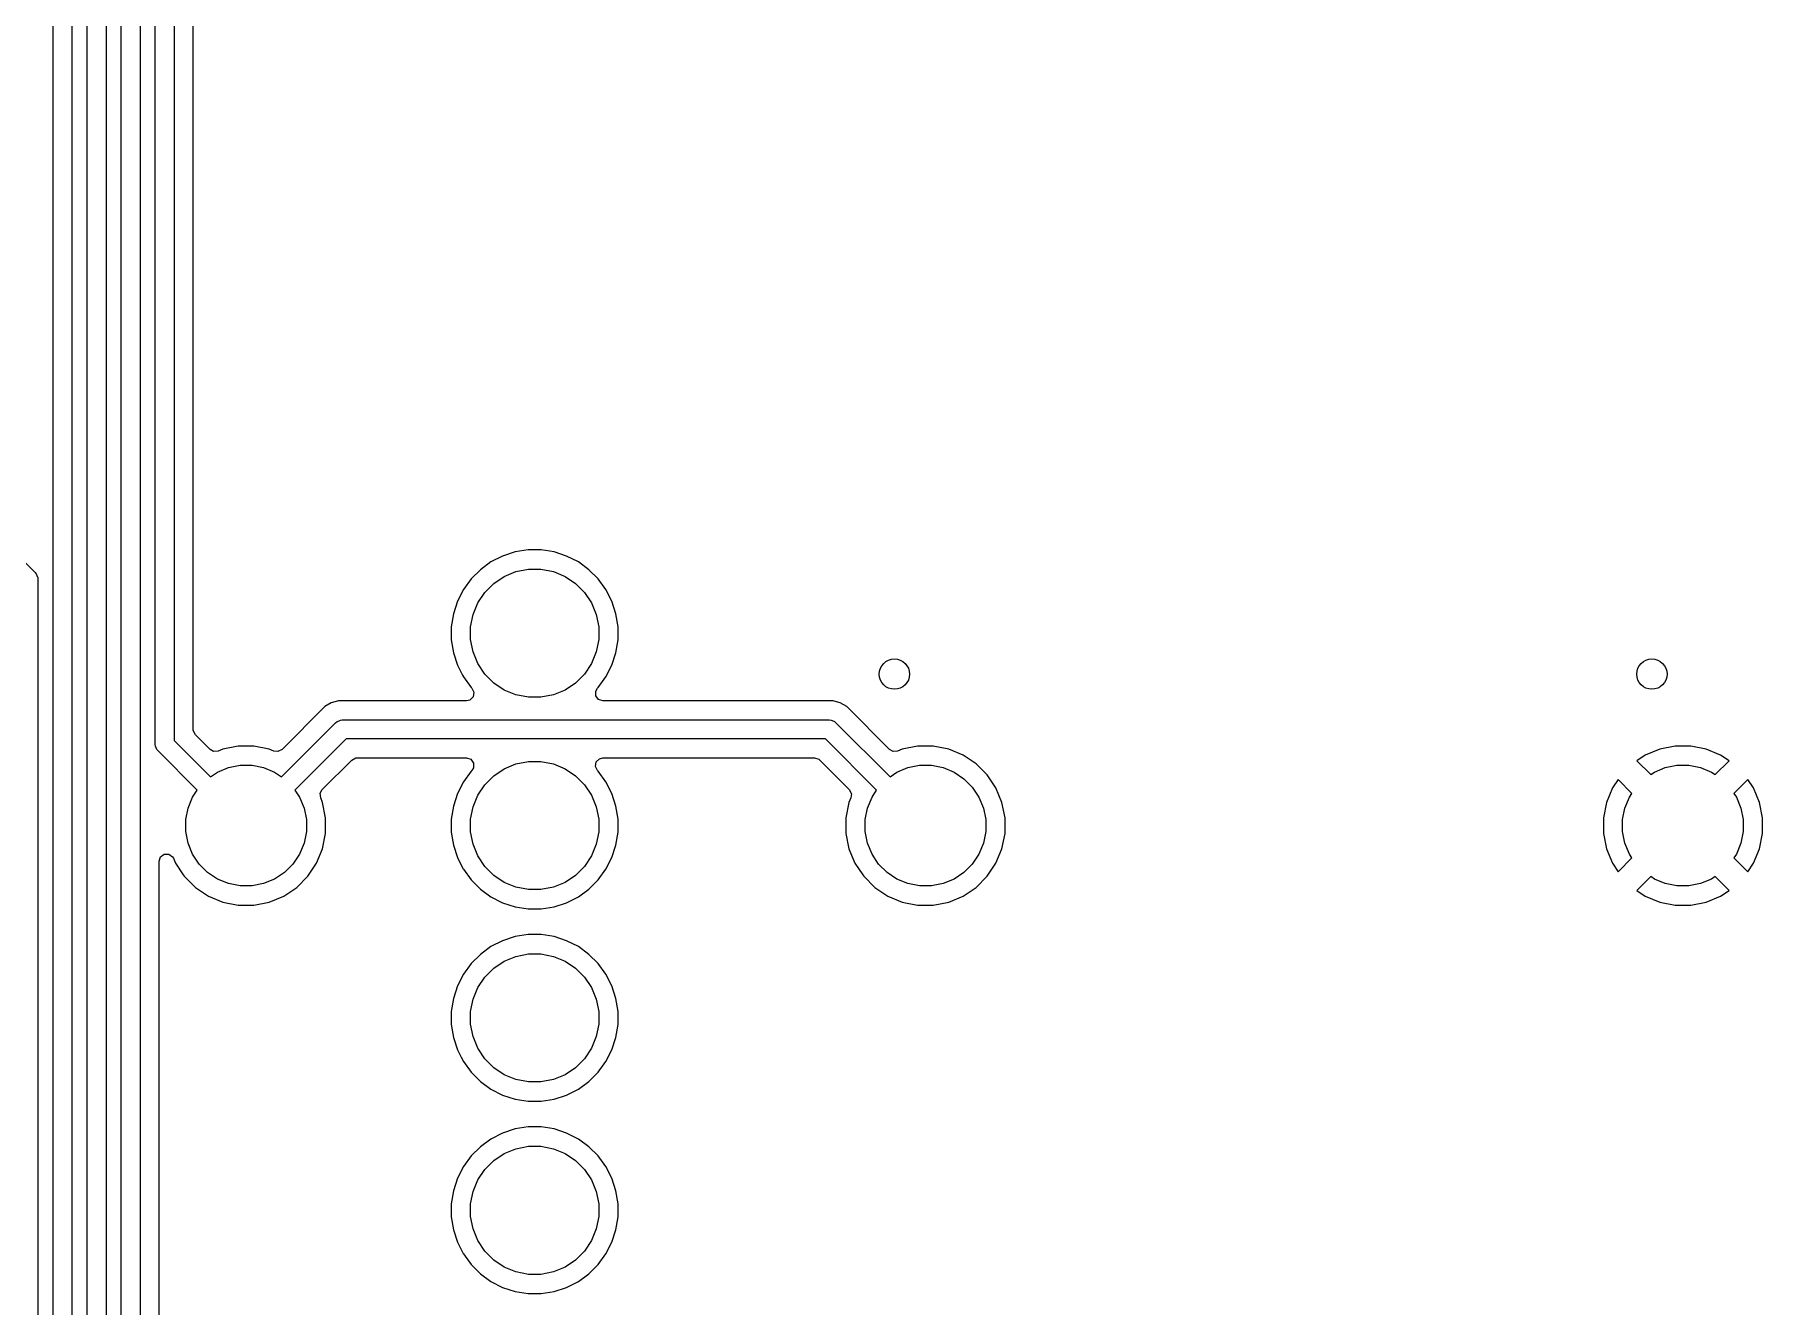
# Model space of a CAD drawing. Extents: x 0 to 130, y -140 to 0.
# Drawn here: x 56.15 to 78.96, y -98.35 to -81.55 of the extents above; entities that cross this region are included whole.
import ezdxf

# ---------------------------------------------------------------- set-up
doc = ezdxf.new("R2010")
doc.units = 0
doc.layers.add('BLACK', color=7, linetype='CONTINUOUS')

msp = doc.modelspace()

# ---------------------------------------------------------------- linework, layer by layer
at = {"layer": 'BLACK', "linetype": 'CONTINUOUS'}
for p, q in [((57.991, -61.333604), (57.991, -90.874223)), ((57.291, -105.716), (57.291, -61.571776)), ((57.541, -61.52), (57.541, -105.664223)), ((57.741, -90.926), (57.741, -61.38538)), ((57.091, -68.436), (57.091, -116.644223)), ((56.641, -68.622396), (56.641, -116.83062)), ((56.841, -116.696), (56.841, -68.487776)), ((56.391, -116.882396), (56.391, -68.674172)), ((45.690671, -78.193895), (56.154388, -88.657612)), ((58.2415, -90.729455), (58.2415, -78.197385)), ((62.327558, -88.440125), (62.173214, -88.518766)), ((62.327561, -88.440123), (62.327558, -88.440125)), ((62.492293, -88.386598), (62.327561, -88.440123)), ((62.492297, -88.386597), (62.492293, -88.386598)), ((62.663386, -88.3595), (62.492297, -88.386597)), ((62.663389, -88.3595), (62.663386, -88.3595)), ((62.836611, -88.3595), (62.663389, -88.3595)), ((62.836614, -88.3595), (62.836611, -88.3595)), ((63.007702, -88.386597), (62.836614, -88.3595)), ((63.007706, -88.386598), (63.007702, -88.386597)), ((63.172438, -88.440123), (63.007706, -88.386598)), ((63.172441, -88.440125), (63.172438, -88.440123)), ((63.326785, -88.518766), (63.172441, -88.440125)), ((56.154388, -88.657612), (56.169928, -88.676548)), ((56.169928, -88.676548), (56.169934, -88.676554)), ((56.169934, -88.676554), (56.17795, -88.695907)), ((56.17795, -88.695907), (56.183939, -88.710367)), ((56.183939, -88.710367), (56.188598, -88.721614)), ((56.188598, -88.721614), (56.191, -88.746)), ((62.033073, -88.620585), (61.910585, -88.743073)), ((62.173214, -88.518766), (62.033073, -88.620585)), ((62.210766, -88.802941), (62.349313, -88.710367)), ((62.349313, -88.710367), (62.503258, -88.646601)), ((62.503258, -88.646601), (62.666685, -88.614093)), ((62.666685, -88.614093), (62.833315, -88.614093)), ((62.833315, -88.614093), (62.996742, -88.646601)), ((62.996742, -88.646601), (63.150687, -88.710367)), ((63.150687, -88.710367), (63.289234, -88.802941)), ((63.326787, -88.518767), (63.326785, -88.518766)), ((63.326788, -88.518768), (63.326787, -88.518767)), ((63.466928, -88.620586), (63.326788, -88.518768)), ((63.589414, -88.743072), (63.466928, -88.620586)), ((56.191, -88.746), (56.191, -117.017015)), ((61.808766, -88.883214), (61.730125, -89.037558)), ((61.910585, -88.743073), (61.808766, -88.883214)), ((62.000367, -89.059313), (62.092941, -88.920766)), ((62.092941, -88.920766), (62.210766, -88.802941)), ((63.289234, -88.802941), (63.407059, -88.920766)), ((63.407059, -88.920766), (63.499633, -89.059313)), ((63.691232, -88.883212), (63.589414, -88.743072)), ((63.769873, -89.037555), (63.691232, -88.883212)), ((61.730123, -89.037561), (61.676598, -89.202293)), ((61.730125, -89.037558), (61.730123, -89.037561)), ((61.936601, -89.213258), (62.000367, -89.059313)), ((63.499633, -89.059313), (63.563399, -89.213258)), ((63.769873, -89.037557), (63.769873, -89.037555)), ((63.769874, -89.037558), (63.769873, -89.037557)), ((63.769876, -89.037561), (63.769874, -89.037558)), ((63.823401, -89.202293), (63.769876, -89.037561)), ((61.676597, -89.202297), (61.6495, -89.373385)), ((61.6495, -89.373385), (61.6495, -89.546614)), ((61.676598, -89.202293), (61.676597, -89.202297)), ((61.904093, -89.376685), (61.936601, -89.213258)), ((61.904093, -89.543315), (61.904093, -89.376685)), ((63.563399, -89.213258), (63.595907, -89.376685)), ((63.595907, -89.376685), (63.595907, -89.543315)), ((63.823402, -89.202297), (63.823401, -89.202293)), ((63.8505, -89.373385), (63.823402, -89.202297)), ((63.8505, -89.546614), (63.8505, -89.373385)), ((61.6495, -89.546614), (61.676597, -89.717702)), ((61.936601, -89.706742), (61.904093, -89.543315)), ((63.595907, -89.543315), (63.563399, -89.706742)), ((63.823402, -89.717702), (63.8505, -89.546614)), ((61.676597, -89.717702), (61.676598, -89.717706)), ((61.676598, -89.717706), (61.730123, -89.882438)), ((62.000367, -89.860687), (61.936601, -89.706742)), ((62.092941, -89.999234), (62.000367, -89.860687)), ((63.499633, -89.860687), (63.407059, -89.999234)), ((63.563399, -89.706742), (63.499633, -89.860687)), ((63.769876, -89.882438), (63.823401, -89.717706)), ((63.823401, -89.717706), (63.823402, -89.717702)), ((61.730123, -89.882438), (61.730125, -89.882441)), ((61.730125, -89.882441), (61.796684, -90.013073)), ((61.796684, -90.013073), (61.808768, -90.036788)), ((61.808768, -90.036788), (61.910586, -90.176928)), ((62.210766, -90.117059), (62.092941, -89.999234)), ((63.407059, -89.999234), (63.289234, -90.117059)), ((63.589414, -90.176928), (63.691232, -90.036788)), ((63.691232, -90.036788), (63.769873, -89.882445)), ((63.769873, -89.882445), (63.769874, -89.88244)), ((63.769874, -89.88244), (63.769876, -89.882438)), ((61.937361, -90.300445), (61.894096, -90.34371)), ((61.910586, -90.176928), (61.919156, -90.185498)), ((61.919156, -90.185498), (61.946932, -90.240013)), ((61.946932, -90.240013), (61.937361, -90.300445)), ((62.349313, -90.209633), (62.210766, -90.117059)), ((62.503258, -90.273399), (62.349313, -90.209633)), ((62.666685, -90.305907), (62.503258, -90.273399)), ((62.833315, -90.305907), (62.666685, -90.305907)), ((62.996742, -90.273399), (62.833315, -90.305907)), ((63.150687, -90.209633), (62.996742, -90.273399)), ((63.289234, -90.117059), (63.150687, -90.209633)), ((63.556694, -90.224907), (63.580843, -90.185498)), ((63.556694, -90.286093), (63.556694, -90.224907)), ((63.592658, -90.335593), (63.556694, -90.286093)), ((63.580843, -90.185498), (63.589414, -90.176928)), ((63.650849, -90.3545), (63.592658, -90.335593)), ((59.979429, -90.429533), (59.415291, -90.993669)), ((59.979436, -90.429525), (59.979429, -90.429533)), ((60.065058, -90.380091), (59.979436, -90.429525)), ((60.065062, -90.380089), (60.065058, -90.380091)), ((60.112812, -90.367294), (60.065062, -90.380089)), ((60.112813, -90.367295), (60.112812, -90.367294)), ((60.160564, -90.3545), (60.112813, -90.367295)), ((60.259436, -90.3545), (60.160564, -90.3545)), ((61.849151, -90.3545), (60.259436, -90.3545)), ((61.894096, -90.34371), (61.849151, -90.3545)), ((66.689435, -90.3545), (63.650849, -90.3545)), ((66.689436, -90.3545), (66.689435, -90.3545)), ((66.689438, -90.3545), (66.689436, -90.3545)), ((66.737184, -90.367294), (66.689438, -90.3545)), ((66.737185, -90.367294), (66.737184, -90.367294)), ((66.784934, -90.380088), (66.737185, -90.367294)), ((66.784941, -90.380091), (66.784934, -90.380088)), ((66.870563, -90.429525), (66.784941, -90.380091)), ((66.870563, -90.429526), (66.870563, -90.429525)), ((67.434706, -90.993669), (66.870563, -90.429526)), ((58.242719, -90.744942), (58.2415, -90.729455)), ((58.270496, -90.799459), (58.242719, -90.744942)), ((59.40802, -91.355202), (60.121611, -90.641612)), ((60.121611, -90.641612), (60.140553, -90.626067)), ((60.140553, -90.626067), (60.140554, -90.626066)), ((60.140554, -90.626066), (60.166949, -90.615133)), ((60.166949, -90.615133), (60.185613, -90.607402)), ((60.185613, -90.607402), (60.185614, -90.607402)), ((60.185614, -90.607402), (60.21, -90.605)), ((60.21, -90.605), (66.64, -90.605)), ((66.64, -90.605), (66.664386, -90.607402)), ((66.664386, -90.607402), (66.664387, -90.607402)), ((66.664387, -90.607402), (66.677584, -90.612868)), ((66.677584, -90.612868), (66.709446, -90.626066)), ((66.709446, -90.626066), (66.709451, -90.626071)), ((66.709451, -90.626071), (66.728388, -90.641612)), ((66.728388, -90.641612), (67.441979, -91.355202)), ((57.743402, -90.950386), (57.741, -90.926)), ((57.762066, -90.995446), (57.743402, -90.950386)), ((57.762071, -90.995451), (57.762066, -90.995446)), ((57.777612, -91.014388), (57.762071, -90.995451)), ((58.295202, -91.531979), (57.777612, -91.014388)), ((57.991, -90.874223), (58.471979, -91.355202)), ((58.464706, -90.993669), (58.270496, -90.799459)), ((58.511597, -91.019929), (58.464706, -90.993669)), ((58.572593, -91.01513), (58.511597, -91.019929)), ((58.633579, -90.98987), (58.572593, -91.01513)), ((58.63358, -90.98987), (58.633579, -90.98987)), ((58.836532, -90.9495), (58.63358, -90.98987)), ((58.836535, -90.9495), (58.836532, -90.9495)), ((59.043465, -90.9495), (58.836535, -90.9495)), ((59.043467, -90.9495), (59.043465, -90.9495)), ((59.246418, -90.989869), (59.043467, -90.9495)), ((59.307404, -91.01513), (59.246418, -90.989869)), ((59.360775, -91.021446), (59.307404, -91.01513)), ((59.415291, -90.993669), (59.360775, -91.021446)), ((60.261777, -90.855), (59.584797, -91.531979)), ((66.588224, -90.855), (60.261777, -90.855)), ((67.265202, -91.531979), (66.588224, -90.855)), ((67.481597, -91.019929), (67.434706, -90.993669)), ((67.542593, -91.01513), (67.481597, -91.019929)), ((67.603579, -90.98987), (67.542593, -91.01513)), ((67.60358, -90.98987), (67.603579, -90.98987)), ((67.806532, -90.9495), (67.60358, -90.98987)), ((67.806535, -90.9495), (67.806532, -90.9495)), ((68.013465, -90.9495), (67.806535, -90.9495)), ((68.013467, -90.9495), (68.013465, -90.9495)), ((68.216418, -90.989869), (68.013467, -90.9495)), ((68.407597, -91.069058), (68.216418, -90.989869)), ((77.603727, -90.990349), (77.412638, -91.069501)), ((77.806581, -90.95), (77.603727, -90.990349)), ((78.013418, -90.95), (77.806581, -90.95)), ((78.216272, -90.990349), (78.013418, -90.95)), ((78.40736, -91.069501), (78.216272, -90.990349)), ((58.562883, -91.294463), (58.707772, -91.234448)), ((58.707772, -91.234448), (58.861586, -91.203852)), ((58.861586, -91.203852), (59.018414, -91.203852)), ((59.018414, -91.203852), (59.172228, -91.234448)), ((59.172228, -91.234448), (59.317117, -91.294463)), ((59.946328, -91.524707), (60.336541, -91.134496)), ((60.336541, -91.134496), (60.391057, -91.106719)), ((60.391057, -91.106719), (60.406544, -91.1055)), ((60.406544, -91.1055), (61.849151, -91.1055)), ((61.849151, -91.1055), (61.907342, -91.124407)), ((61.907342, -91.124407), (61.943306, -91.173907)), ((61.943306, -91.235093), (61.919156, -91.274501)), ((61.943306, -91.173907), (61.943306, -91.235093)), ((62.349313, -91.250367), (62.503258, -91.186601)), ((62.503258, -91.186601), (62.666685, -91.154093)), ((62.666685, -91.154093), (62.833315, -91.154093)), ((62.833315, -91.154093), (62.996742, -91.186601)), ((62.996742, -91.186601), (63.150687, -91.250367)), ((63.553068, -91.219987), (63.562639, -91.159555)), ((63.580843, -91.274501), (63.553068, -91.219987)), ((63.562639, -91.159555), (63.605904, -91.11629)), ((63.605904, -91.11629), (63.650849, -91.1055)), ((63.650849, -91.1055), (66.443455, -91.1055)), ((66.443455, -91.1055), (66.501646, -91.124407)), ((66.501646, -91.124407), (66.513459, -91.134496)), ((66.513459, -91.134496), (66.903669, -91.524706)), ((67.532883, -91.294463), (67.677772, -91.234448)), ((67.677772, -91.234448), (67.831586, -91.203852)), ((67.831586, -91.203852), (67.988414, -91.203852)), ((67.988414, -91.203852), (68.142228, -91.234448)), ((68.142228, -91.234448), (68.287117, -91.294463)), ((68.579651, -91.18402), (68.407597, -91.069058)), ((68.579655, -91.184023), (68.579651, -91.18402)), ((68.725977, -91.330345), (68.579655, -91.184023)), ((77.412638, -91.069501), (77.301349, -91.143861)), ((77.301349, -91.143861), (77.484367, -91.326879)), ((77.532883, -91.294463), (77.677772, -91.234448)), ((77.677772, -91.234448), (77.831586, -91.203852)), ((77.831586, -91.203852), (77.988414, -91.203852)), ((77.988414, -91.203852), (78.142228, -91.234448)), ((78.142228, -91.234448), (78.287117, -91.294463)), ((78.33563, -91.326878), (78.51865, -91.14386)), ((78.407374, -91.069508), (78.40736, -91.069501)), ((78.51865, -91.14386), (78.407374, -91.069508)), ((58.471979, -91.355202), (58.562883, -91.294463)), ((59.317117, -91.294463), (59.40802, -91.355202)), ((61.808766, -91.423214), (61.730125, -91.577558)), ((61.910585, -91.283073), (61.808766, -91.423214)), ((61.910586, -91.283072), (61.910585, -91.283073)), ((61.919156, -91.274501), (61.910586, -91.283072)), ((62.000367, -91.599313), (62.092941, -91.460766)), ((62.092941, -91.460766), (62.210766, -91.342941)), ((62.210766, -91.342941), (62.349313, -91.250367)), ((63.150687, -91.250367), (63.289234, -91.342941)), ((63.289234, -91.342941), (63.407059, -91.460766)), ((63.407059, -91.460766), (63.499633, -91.599313)), ((63.589414, -91.283072), (63.580843, -91.274501)), ((63.691232, -91.423212), (63.589414, -91.283072)), ((63.769873, -91.577555), (63.691232, -91.423212)), ((67.441979, -91.355202), (67.532883, -91.294463)), ((68.287117, -91.294463), (68.417515, -91.381592)), ((68.417515, -91.381592), (68.528408, -91.492485)), ((68.840941, -91.502402), (68.725977, -91.330345)), ((77.053861, -91.391349), (76.979501, -91.502638)), ((77.236879, -91.574367), (77.053861, -91.391349)), ((77.484367, -91.326879), (77.532883, -91.294463)), ((78.287117, -91.294463), (78.33563, -91.326878)), ((78.766137, -91.391349), (78.583119, -91.574366)), ((78.840498, -91.502639), (78.766137, -91.391349)), ((58.174448, -91.767772), (58.234463, -91.622883)), ((58.234463, -91.622883), (58.295202, -91.531979)), ((59.584797, -91.531979), (59.645537, -91.622883)), ((59.645537, -91.622883), (59.705552, -91.767772)), ((59.920068, -91.571598), (59.946328, -91.524707)), ((59.924869, -91.632594), (59.920068, -91.571598)), ((59.95013, -91.69358), (59.924869, -91.632594)), ((59.9905, -91.896535), (59.95013, -91.69358)), ((61.730123, -91.577561), (61.676598, -91.742293)), ((61.730125, -91.577558), (61.730123, -91.577561)), ((61.936601, -91.753258), (62.000367, -91.599313)), ((63.499633, -91.599313), (63.563399, -91.753258)), ((63.769873, -91.577557), (63.769873, -91.577555)), ((63.769874, -91.577558), (63.769873, -91.577557)), ((63.769876, -91.577561), (63.769874, -91.577558)), ((63.823401, -91.742293), (63.769876, -91.577561)), ((66.89987, -91.69358), (66.8595, -91.896532)), ((66.92513, -91.632593), (66.89987, -91.693579)), ((66.89987, -91.693579), (66.89987, -91.69358)), ((66.903669, -91.524706), (66.931446, -91.579223)), ((66.931446, -91.579223), (66.92513, -91.632593)), ((67.144448, -91.767772), (67.204463, -91.622883)), ((67.204463, -91.622883), (67.265202, -91.531979)), ((68.528408, -91.492485), (68.615537, -91.622883)), ((68.615537, -91.622883), (68.675552, -91.767772)), ((68.92013, -91.69358), (68.840941, -91.502402)), ((68.9605, -91.896535), (68.92013, -91.69358)), ((76.900349, -91.693727), (76.86, -91.896581)), ((76.979501, -91.502638), (76.900349, -91.693727)), ((77.144448, -91.767772), (77.204463, -91.622883)), ((77.204463, -91.622883), (77.236879, -91.574367)), ((78.583119, -91.574366), (78.615537, -91.622883)), ((78.615537, -91.622883), (78.675552, -91.767772)), ((78.91965, -91.693727), (78.840498, -91.502639)), ((78.959999, -91.896581), (78.91965, -91.693727)), ((58.143852, -91.921586), (58.174448, -91.767772)), ((58.143852, -92.078414), (58.143852, -91.921586)), ((59.705552, -91.767772), (59.736148, -91.921586)), ((59.736148, -91.921586), (59.736148, -92.078414)), ((59.9905, -92.103465), (59.9905, -91.896535)), ((61.676597, -91.742297), (61.6495, -91.913385)), ((61.6495, -91.913385), (61.6495, -92.086614)), ((61.676598, -91.742293), (61.676597, -91.742297)), ((61.904093, -91.916685), (61.936601, -91.753258)), ((61.904093, -92.083315), (61.904093, -91.916685)), ((63.563399, -91.753258), (63.595907, -91.916685)), ((63.595907, -91.916685), (63.595907, -92.083315)), ((63.823402, -91.742297), (63.823401, -91.742293)), ((63.8505, -91.913385), (63.823402, -91.742297)), ((63.8505, -92.086614), (63.8505, -91.913385)), ((66.8595, -91.896532), (66.8595, -92.103467)), ((67.113852, -91.921586), (67.144448, -91.767772)), ((67.113852, -92.078414), (67.113852, -91.921586)), ((68.675552, -91.767772), (68.706148, -91.921586)), ((68.706148, -91.921586), (68.706148, -92.078414)), ((68.9605, -91.896581), (68.9605, -91.896535)), ((68.9605, -92.103465), (68.9605, -91.896581)), ((76.86, -91.896581), (76.86, -92.103418)), ((77.113852, -91.921586), (77.144448, -91.767772)), ((77.113852, -92.078414), (77.113852, -91.921586)), ((78.675552, -91.767772), (78.706148, -91.921586)), ((78.706148, -91.921586), (78.706148, -92.078414)), ((78.96, -91.896586), (78.959999, -91.896581)), ((78.96, -92.103413), (78.96, -91.896586)), ((58.174448, -92.232228), (58.143852, -92.078414)), ((59.736148, -92.078414), (59.705552, -92.232228)), ((59.95013, -92.30642), (59.9905, -92.103465)), ((61.6495, -92.086614), (61.676597, -92.257702)), ((61.936601, -92.246742), (61.904093, -92.083315)), ((63.595907, -92.083315), (63.563399, -92.246742)), ((63.823402, -92.257702), (63.8505, -92.086614)), ((66.8595, -92.103467), (66.899869, -92.306418)), ((67.144448, -92.232228), (67.113852, -92.078414)), ((68.706148, -92.078414), (68.675552, -92.232228)), ((68.92013, -92.30642), (68.9605, -92.103465)), ((76.86, -92.103418), (76.900349, -92.306272)), ((77.144448, -92.232228), (77.113852, -92.078414)), ((78.706148, -92.078414), (78.675552, -92.232228)), ((78.91965, -92.306272), (78.959999, -92.103418)), ((78.959999, -92.103418), (78.96, -92.103413)), ((57.810407, -92.411879), (57.859907, -92.375915)), ((57.859907, -92.375915), (57.921093, -92.375915)), ((57.921093, -92.375915), (57.970593, -92.411879)), ((58.234463, -92.377117), (58.174448, -92.232228)), ((58.321592, -92.507515), (58.234463, -92.377117)), ((59.645537, -92.377117), (59.558408, -92.507515)), ((59.705552, -92.232228), (59.645537, -92.377117)), ((59.870941, -92.497598), (59.95013, -92.30642)), ((61.676597, -92.257702), (61.676598, -92.257706)), ((61.676598, -92.257706), (61.730123, -92.422438)), ((62.000367, -92.400687), (61.936601, -92.246742)), ((63.563399, -92.246742), (63.499633, -92.400687)), ((63.769876, -92.422438), (63.823401, -92.257706)), ((63.823401, -92.257706), (63.823402, -92.257702)), ((66.899869, -92.306418), (66.979058, -92.497597)), ((67.204463, -92.377117), (67.144448, -92.232228)), ((67.291592, -92.507515), (67.204463, -92.377117)), ((68.615537, -92.377117), (68.528408, -92.507515)), ((68.675552, -92.232228), (68.615537, -92.377117)), ((68.840941, -92.497598), (68.92013, -92.30642)), ((76.900349, -92.306272), (76.979501, -92.49736)), ((77.204463, -92.377117), (77.144448, -92.232228)), ((77.236878, -92.42563), (77.204463, -92.377117)), ((78.615537, -92.377117), (78.58312, -92.425632)), ((78.675552, -92.232228), (78.615537, -92.377117)), ((78.840498, -92.497361), (78.91965, -92.306272)), ((57.7915, -92.47007), (57.810407, -92.411879)), ((57.7915, -94.453385), (57.7915, -92.47007)), ((57.970593, -92.411879), (57.981964, -92.432185)), ((57.981964, -92.432185), (58.009057, -92.497595)), ((58.009057, -92.497595), (58.111579, -92.651032)), ((58.432485, -92.618408), (58.321592, -92.507515)), ((58.562883, -92.705537), (58.432485, -92.618408)), ((59.447515, -92.618408), (59.317117, -92.705537)), ((59.558408, -92.507515), (59.447515, -92.618408)), ((59.755977, -92.669655), (59.870941, -92.497598)), ((61.730123, -92.422438), (61.730125, -92.422441)), ((61.730125, -92.422441), (61.80393, -92.567294)), ((61.80393, -92.567294), (61.808768, -92.576788)), ((61.808768, -92.576788), (61.910586, -92.716928)), ((62.092941, -92.539234), (62.000367, -92.400687)), ((62.210766, -92.657059), (62.092941, -92.539234)), ((63.407059, -92.539234), (63.289234, -92.657059)), ((63.499633, -92.400687), (63.407059, -92.539234)), ((63.589414, -92.716928), (63.691232, -92.576788)), ((63.691232, -92.576788), (63.769873, -92.422445)), ((63.769873, -92.422445), (63.769874, -92.42244)), ((63.769874, -92.42244), (63.769876, -92.422438)), ((66.979058, -92.497597), (67.08158, -92.651033)), ((67.402485, -92.618408), (67.291592, -92.507515)), ((67.532883, -92.705537), (67.402485, -92.618408)), ((68.417515, -92.618408), (68.287117, -92.705537)), ((68.528408, -92.507515), (68.417515, -92.618408)), ((68.725977, -92.669655), (68.840941, -92.497598)), ((76.979501, -92.49736), (76.979508, -92.497374)), ((76.979508, -92.497374), (77.05386, -92.608649)), ((77.05386, -92.608649), (77.236878, -92.42563)), ((78.58312, -92.425632), (78.766137, -92.608649)), ((78.766137, -92.608649), (78.840498, -92.497361)), ((58.111579, -92.651032), (58.124023, -92.669655)), ((58.124023, -92.669655), (58.270345, -92.815977)), ((58.270345, -92.815977), (58.442402, -92.930941)), ((58.707772, -92.765552), (58.562883, -92.705537)), ((58.861586, -92.796148), (58.707772, -92.765552)), ((59.018414, -92.796148), (58.861586, -92.796148)), ((59.172228, -92.765552), (59.018414, -92.796148)), ((59.317117, -92.705537), (59.172228, -92.765552)), ((59.437598, -92.930941), (59.609655, -92.815977)), ((59.609655, -92.815977), (59.755977, -92.669655)), ((61.910586, -92.716928), (62.033072, -92.839414)), ((62.033072, -92.839414), (62.173212, -92.941232)), ((62.349313, -92.749633), (62.210766, -92.657059)), ((62.503258, -92.813399), (62.349313, -92.749633)), ((62.666685, -92.845907), (62.503258, -92.813399)), ((62.833315, -92.845907), (62.666685, -92.845907)), ((62.996742, -92.813399), (62.833315, -92.845907)), ((63.150687, -92.749633), (62.996742, -92.813399)), ((63.289234, -92.657059), (63.150687, -92.749633)), ((63.326788, -92.941232), (63.466928, -92.839414)), ((63.466928, -92.839414), (63.589414, -92.716928)), ((67.08158, -92.651033), (67.094023, -92.669655)), ((67.094023, -92.669655), (67.240345, -92.815977)), ((67.240345, -92.815977), (67.412402, -92.930941)), ((67.677772, -92.765552), (67.532883, -92.705537)), ((67.831586, -92.796148), (67.677772, -92.765552)), ((67.988414, -92.796148), (67.831586, -92.796148)), ((68.142228, -92.765552), (67.988414, -92.796148)), ((68.287117, -92.705537), (68.142228, -92.765552)), ((68.407598, -92.930941), (68.579655, -92.815977)), ((68.579655, -92.815977), (68.725977, -92.669655)), ((77.484366, -92.673119), (77.301349, -92.856137)), ((77.532883, -92.705537), (77.484366, -92.673119)), ((77.677772, -92.765552), (77.532883, -92.705537)), ((77.831586, -92.796148), (77.677772, -92.765552)), ((77.988414, -92.796148), (77.831586, -92.796148)), ((78.142228, -92.765552), (77.988414, -92.796148)), ((78.287117, -92.705537), (78.142228, -92.765552)), ((78.335632, -92.67312), (78.287117, -92.705537)), ((78.518649, -92.856137), (78.335632, -92.67312)), ((58.442402, -92.930941), (58.63358, -93.01013)), ((58.63358, -93.01013), (58.836535, -93.0505)), ((58.836535, -93.0505), (58.836536, -93.0505)), ((58.836536, -93.0505), (59.043464, -93.0505)), ((59.043464, -93.0505), (59.043465, -93.0505)), ((59.043465, -93.0505), (59.24642, -93.01013)), ((59.24642, -93.01013), (59.437598, -92.930941)), ((62.173212, -92.941232), (62.327555, -93.019873)), ((62.327555, -93.019873), (62.327557, -93.019873)), ((62.327557, -93.019873), (62.327558, -93.019874)), ((62.327558, -93.019874), (62.327561, -93.019876)), ((62.327561, -93.019876), (62.492293, -93.073401)), ((62.492293, -93.073401), (62.492297, -93.073402)), ((62.492297, -93.073402), (62.663386, -93.1005)), ((62.836614, -93.1005), (63.007702, -93.073402)), ((63.007702, -93.073402), (63.007706, -93.073401)), ((63.007706, -93.073401), (63.172438, -93.019876)), ((63.172438, -93.019876), (63.17244, -93.019874)), ((63.17244, -93.019874), (63.172445, -93.019873)), ((63.172445, -93.019873), (63.326788, -92.941232)), ((67.412402, -92.930941), (67.60358, -93.01013)), ((67.60358, -93.01013), (67.806535, -93.0505)), ((67.806535, -93.0505), (67.806536, -93.0505)), ((67.806536, -93.0505), (68.013464, -93.0505)), ((68.013464, -93.0505), (68.013465, -93.0505)), ((68.013465, -93.0505), (68.21642, -93.01013)), ((68.21642, -93.01013), (68.407598, -92.930941)), ((77.301349, -92.856137), (77.412639, -92.930498)), ((77.412639, -92.930498), (77.603727, -93.00965)), ((77.603727, -93.00965), (77.806581, -93.049999)), ((77.806581, -93.049999), (77.806586, -93.05)), ((77.806586, -93.05), (78.013414, -93.05)), ((78.013414, -93.05), (78.013418, -93.049999)), ((78.013418, -93.049999), (78.216272, -93.00965)), ((78.216272, -93.00965), (78.407361, -92.930498)), ((78.407361, -92.930498), (78.518649, -92.856137)), ((62.663386, -93.1005), (62.663389, -93.1005)), ((62.663389, -93.1005), (62.836614, -93.1005)), ((62.327558, -93.520125), (62.173214, -93.598766)), ((62.327561, -93.520123), (62.327558, -93.520125)), ((62.492293, -93.466598), (62.327561, -93.520123)), ((62.492297, -93.466597), (62.492293, -93.466598)), ((62.663386, -93.4395), (62.492297, -93.466597)), ((62.663389, -93.4395), (62.663386, -93.4395)), ((62.836611, -93.4395), (62.663389, -93.4395)), ((62.836614, -93.4395), (62.836611, -93.4395)), ((63.007702, -93.466597), (62.836614, -93.4395)), ((63.007706, -93.466598), (63.007702, -93.466597)), ((63.172438, -93.520123), (63.007706, -93.466598)), ((63.172441, -93.520125), (63.172438, -93.520123)), ((63.326785, -93.598766), (63.172441, -93.520125)), ((62.033073, -93.700585), (61.910585, -93.823073)), ((62.173214, -93.598766), (62.033073, -93.700585)), ((62.349313, -93.790367), (62.503258, -93.726601)), ((62.503258, -93.726601), (62.666685, -93.694093)), ((62.666685, -93.694093), (62.833315, -93.694093)), ((62.833315, -93.694093), (62.996742, -93.726601)), ((62.996742, -93.726601), (63.150687, -93.790367)), ((63.326787, -93.598767), (63.326785, -93.598766)), ((63.326788, -93.598768), (63.326787, -93.598767)), ((63.466928, -93.700586), (63.326788, -93.598768)), ((63.589414, -93.823072), (63.466928, -93.700586)), ((61.808766, -93.963214), (61.730125, -94.117558)), ((61.910585, -93.823073), (61.808766, -93.963214)), ((62.092941, -94.000766), (62.210766, -93.882941)), ((62.210766, -93.882941), (62.349313, -93.790367)), ((63.150687, -93.790367), (63.289234, -93.882941)), ((63.289234, -93.882941), (63.407059, -94.000766)), ((63.691232, -93.963212), (63.589414, -93.823072)), ((63.769873, -94.117555), (63.691232, -93.963212)), ((61.730123, -94.117561), (61.676598, -94.282293)), ((61.730125, -94.117558), (61.730123, -94.117561)), ((61.936601, -94.293258), (62.000367, -94.139313)), ((62.000367, -94.139313), (62.092941, -94.000766)), ((63.407059, -94.000766), (63.499633, -94.139313)), ((63.499633, -94.139313), (63.563399, -94.293258)), ((63.769873, -94.117557), (63.769873, -94.117555)), ((63.769874, -94.117558), (63.769873, -94.117557)), ((63.769876, -94.117561), (63.769874, -94.117558)), ((63.823401, -94.282293), (63.769876, -94.117561)), ((61.676597, -94.282297), (61.6495, -94.453385)), ((61.676598, -94.282293), (61.676597, -94.282297)), ((61.904093, -94.456685), (61.936601, -94.293258)), ((63.563399, -94.293258), (63.595907, -94.456685)), ((63.823402, -94.282297), (63.823401, -94.282293)), ((63.8505, -94.453385), (63.823402, -94.282297)), ((57.7915, -96.993385), (57.7915, -94.453385)), ((61.6495, -94.453385), (61.6495, -94.626614)), ((61.6495, -94.626614), (61.676597, -94.797702)), ((61.904093, -94.623315), (61.904093, -94.456685)), ((61.936601, -94.786742), (61.904093, -94.623315)), ((63.595907, -94.623315), (63.563399, -94.786742)), ((63.595907, -94.456685), (63.595907, -94.623315)), ((63.823402, -94.797702), (63.8505, -94.626614)), ((63.8505, -94.626614), (63.8505, -94.453385)), ((61.676597, -94.797702), (61.676598, -94.797706)), ((61.676598, -94.797706), (61.730123, -94.962438)), ((62.000367, -94.940687), (61.936601, -94.786742)), ((63.563399, -94.786742), (63.499633, -94.940687)), ((63.769876, -94.962438), (63.823401, -94.797706)), ((63.823401, -94.797706), (63.823402, -94.797702)), ((61.730123, -94.962438), (61.730125, -94.962441)), ((61.730125, -94.962441), (61.779503, -95.059353)), ((61.779503, -95.059353), (61.808768, -95.116788)), ((61.808768, -95.116788), (61.910586, -95.256928)), ((62.092941, -95.079234), (62.000367, -94.940687)), ((62.210766, -95.197059), (62.092941, -95.079234)), ((63.407059, -95.079234), (63.289234, -95.197059)), ((63.499633, -94.940687), (63.407059, -95.079234)), ((63.589414, -95.256928), (63.691232, -95.116788)), ((63.691232, -95.116788), (63.769873, -94.962445)), ((63.769873, -94.962445), (63.769874, -94.96244)), ((63.769874, -94.96244), (63.769876, -94.962438)), ((61.910586, -95.256928), (62.033072, -95.379414)), ((62.349313, -95.289633), (62.210766, -95.197059)), ((62.503258, -95.353399), (62.349313, -95.289633)), ((62.666685, -95.385907), (62.503258, -95.353399)), ((62.996742, -95.353399), (62.833315, -95.385907)), ((63.150687, -95.289633), (62.996742, -95.353399)), ((63.289234, -95.197059), (63.150687, -95.289633)), ((63.466928, -95.379414), (63.589414, -95.256928)), ((62.033072, -95.379414), (62.173212, -95.481232)), ((62.173212, -95.481232), (62.327555, -95.559873)), ((62.327555, -95.559873), (62.327557, -95.559873)), ((62.327557, -95.559873), (62.327558, -95.559874)), ((62.327558, -95.559874), (62.327561, -95.559876)), ((62.327561, -95.559876), (62.492293, -95.613401)), ((62.833315, -95.385907), (62.666685, -95.385907)), ((63.007706, -95.613401), (63.172438, -95.559876)), ((63.172438, -95.559876), (63.17244, -95.559874)), ((63.17244, -95.559874), (63.172445, -95.559873)), ((63.172445, -95.559873), (63.326788, -95.481232)), ((63.326788, -95.481232), (63.466928, -95.379414)), ((62.492293, -95.613401), (62.492297, -95.613402)), ((62.492297, -95.613402), (62.663386, -95.6405)), ((62.663386, -95.6405), (62.663389, -95.6405)), ((62.663389, -95.6405), (62.836614, -95.6405)), ((62.836614, -95.6405), (63.007702, -95.613402)), ((63.007702, -95.613402), (63.007706, -95.613401)), ((62.492293, -96.006598), (62.327561, -96.060123)), ((62.492297, -96.006597), (62.492293, -96.006598)), ((62.663386, -95.9795), (62.492297, -96.006597)), ((62.663389, -95.9795), (62.663386, -95.9795)), ((62.836611, -95.9795), (62.663389, -95.9795)), ((62.836614, -95.9795), (62.836611, -95.9795)), ((63.007702, -96.006597), (62.836614, -95.9795)), ((63.007706, -96.006598), (63.007702, -96.006597)), ((63.172438, -96.060123), (63.007706, -96.006598)), ((62.033073, -96.240585), (61.910585, -96.363073)), ((62.173214, -96.138766), (62.033073, -96.240585)), ((62.327558, -96.060125), (62.173214, -96.138766)), ((62.327561, -96.060123), (62.327558, -96.060125)), ((62.349313, -96.330367), (62.503258, -96.266601)), ((62.503258, -96.266601), (62.666685, -96.234093)), ((62.666685, -96.234093), (62.833315, -96.234093)), ((62.833315, -96.234093), (62.996742, -96.266601)), ((62.996742, -96.266601), (63.150687, -96.330367)), ((63.172441, -96.060125), (63.172438, -96.060123)), ((63.326785, -96.138766), (63.172441, -96.060125)), ((63.326787, -96.138767), (63.326785, -96.138766)), ((63.326788, -96.138768), (63.326787, -96.138767)), ((63.466928, -96.240586), (63.326788, -96.138768)), ((63.589414, -96.363072), (63.466928, -96.240586)), ((61.910585, -96.363073), (61.808766, -96.503214)), ((62.092941, -96.540766), (62.210766, -96.422941)), ((62.210766, -96.422941), (62.349313, -96.330367)), ((63.150687, -96.330367), (63.289234, -96.422941)), ((63.289234, -96.422941), (63.407059, -96.540766)), ((63.691232, -96.503212), (63.589414, -96.363072)), ((61.730123, -96.657561), (61.676598, -96.822293)), ((61.730125, -96.657558), (61.730123, -96.657561)), ((61.808766, -96.503214), (61.730125, -96.657558)), ((61.936601, -96.833258), (62.000367, -96.679313)), ((62.000367, -96.679313), (62.092941, -96.540766)), ((63.407059, -96.540766), (63.499633, -96.679313)), ((63.499633, -96.679313), (63.563399, -96.833258)), ((63.769873, -96.657555), (63.691232, -96.503212)), ((63.769873, -96.657557), (63.769873, -96.657555)), ((63.769874, -96.657558), (63.769873, -96.657557)), ((63.769876, -96.657561), (63.769874, -96.657558)), ((63.823401, -96.822293), (63.769876, -96.657561)), ((61.676597, -96.822297), (61.6495, -96.993385)), ((61.676598, -96.822293), (61.676597, -96.822297)), ((61.904093, -96.996685), (61.936601, -96.833258)), ((63.563399, -96.833258), (63.595907, -96.996685)), ((63.823402, -96.822297), (63.823401, -96.822293)), ((63.8505, -96.993385), (63.823402, -96.822297)), ((57.7915, -99.149929), (57.7915, -96.993385)), ((61.6495, -96.993385), (61.6495, -97.166614)), ((61.6495, -97.166614), (61.676597, -97.337702)), ((61.904093, -97.163315), (61.904093, -96.996685)), ((61.936601, -97.326742), (61.904093, -97.163315)), ((63.595907, -97.163315), (63.563399, -97.326742)), ((63.595907, -96.996685), (63.595907, -97.163315)), ((63.823402, -97.337702), (63.8505, -97.166614)), ((63.8505, -97.166614), (63.8505, -96.993385)), ((61.676597, -97.337702), (61.676598, -97.337706)), ((61.676598, -97.337706), (61.730123, -97.502438)), ((62.000367, -97.480687), (61.936601, -97.326742)), ((63.563399, -97.326742), (63.499633, -97.480687)), ((63.769876, -97.502438), (63.823401, -97.337706)), ((63.823401, -97.337706), (63.823402, -97.337702)), ((61.730123, -97.502438), (61.730125, -97.502441)), ((61.730125, -97.502441), (61.805835, -97.651033)), ((62.092941, -97.619234), (62.000367, -97.480687)), ((62.210766, -97.737059), (62.092941, -97.619234)), ((63.407059, -97.619234), (63.289234, -97.737059)), ((63.499633, -97.480687), (63.407059, -97.619234)), ((63.691232, -97.656788), (63.769873, -97.502445)), ((63.769873, -97.502445), (63.769874, -97.50244)), ((63.769874, -97.50244), (63.769876, -97.502438)), ((61.805835, -97.651033), (61.808768, -97.656788)), ((61.808768, -97.656788), (61.910586, -97.796928)), ((61.910586, -97.796928), (62.033072, -97.919414)), ((62.349313, -97.829633), (62.210766, -97.737059)), ((62.503258, -97.893399), (62.349313, -97.829633)), ((63.150687, -97.829633), (62.996742, -97.893399)), ((63.289234, -97.737059), (63.150687, -97.829633)), ((63.466928, -97.919414), (63.589414, -97.796928)), ((63.589414, -97.796928), (63.691232, -97.656788)), ((62.033072, -97.919414), (62.173212, -98.021232)), ((62.173212, -98.021232), (62.327555, -98.099873)), ((62.666685, -97.925907), (62.503258, -97.893399)), ((62.833315, -97.925907), (62.666685, -97.925907)), ((62.996742, -97.893399), (62.833315, -97.925907)), ((63.172445, -98.099873), (63.326788, -98.021232)), ((63.326788, -98.021232), (63.466928, -97.919414)), ((62.327555, -98.099873), (62.327557, -98.099873)), ((62.327557, -98.099873), (62.327558, -98.099874)), ((62.327558, -98.099874), (62.327561, -98.099876)), ((62.327561, -98.099876), (62.492293, -98.153401)), ((62.492293, -98.153401), (62.492297, -98.153402)), ((62.492297, -98.153402), (62.663386, -98.1805)), ((62.663386, -98.1805), (62.663389, -98.1805)), ((62.663389, -98.1805), (62.836614, -98.1805)), ((62.836614, -98.1805), (63.007702, -98.153402)), ((63.007702, -98.153402), (63.007706, -98.153401)), ((63.007706, -98.153401), (63.172438, -98.099876)), ((63.172438, -98.099876), (63.17244, -98.099874)), ((63.17244, -98.099874), (63.172445, -98.099873))]:
    msp.add_line(p, q, dxfattribs=at)
at = {"layer": 'BLACK'}
for centre in [(67.5, -90), (77.5, -90)]:
    msp.add_circle(centre, 0.2, dxfattribs=at)

doc.saveas('drawing.dxf')
